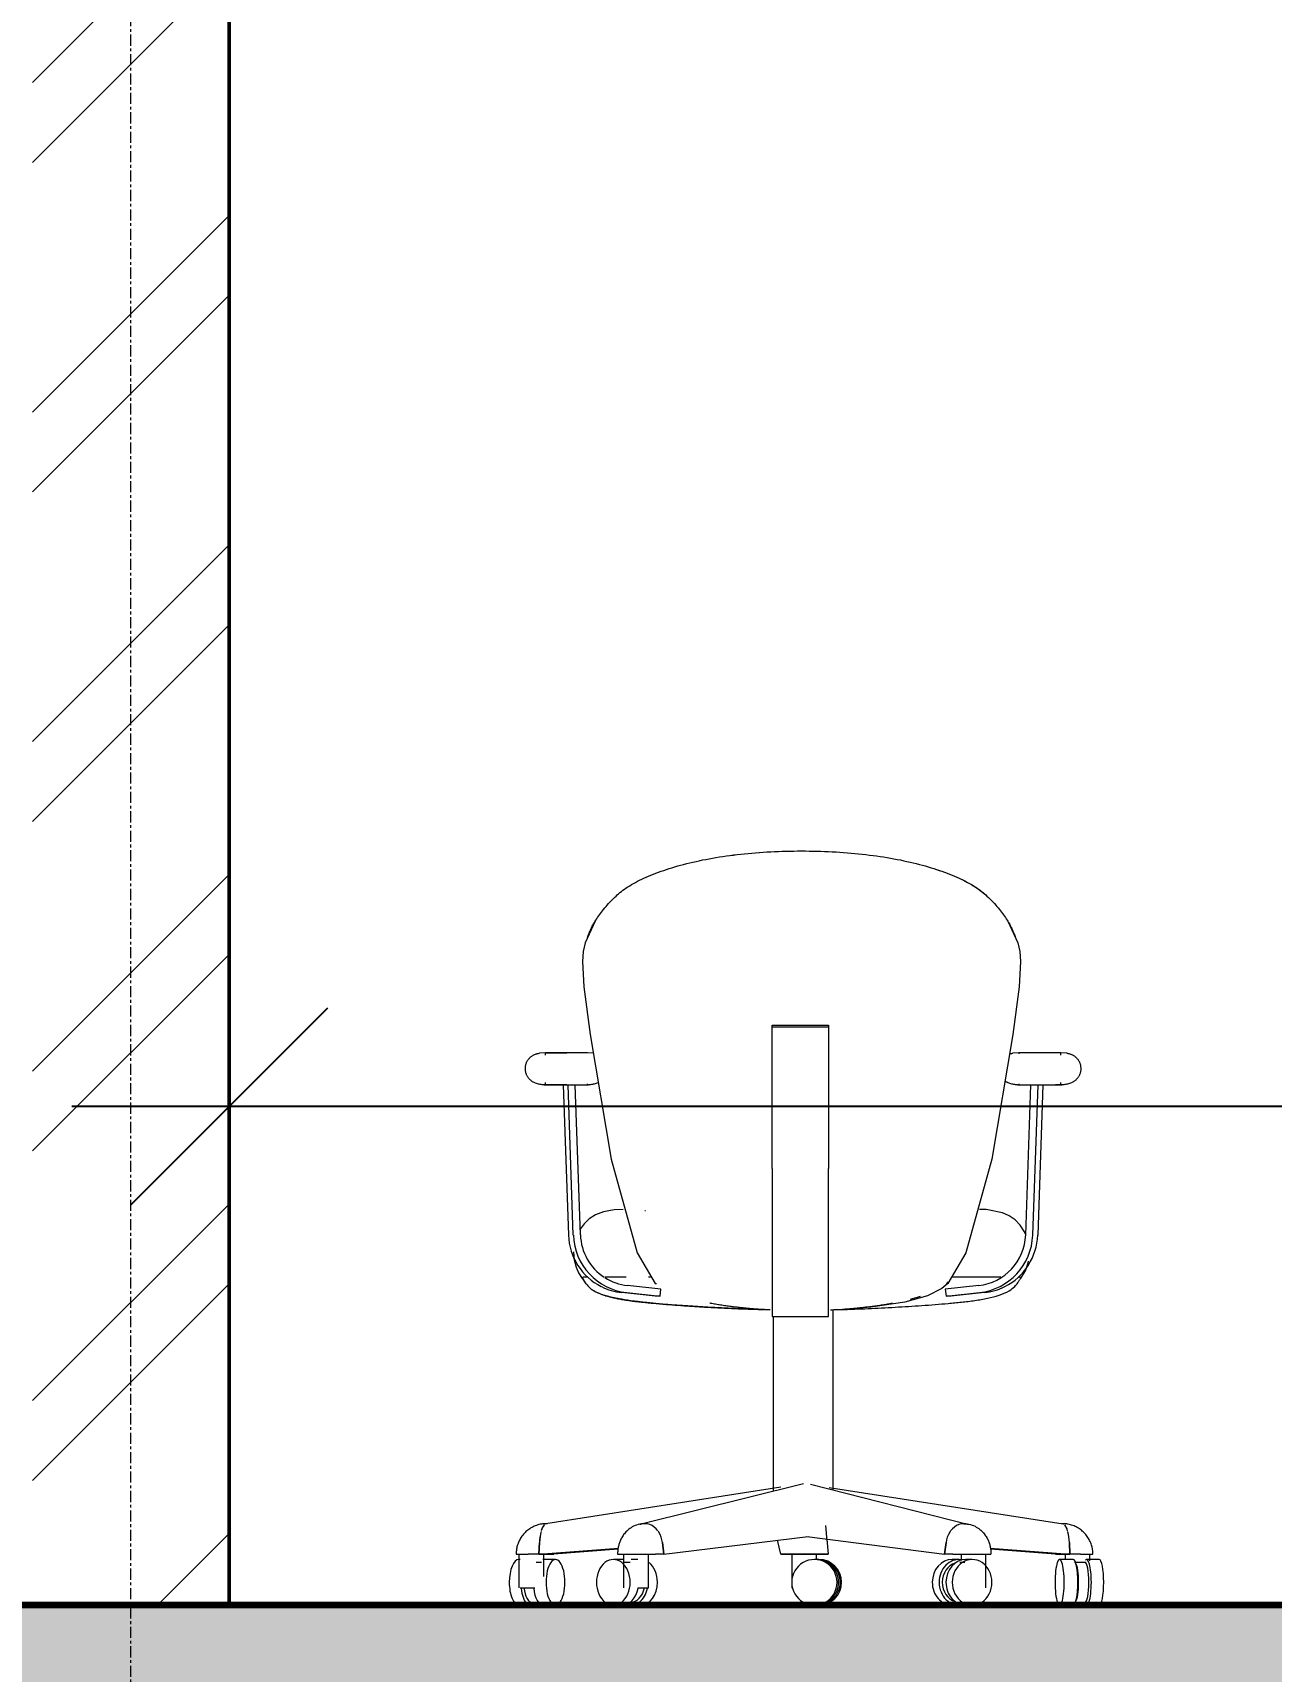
# Model space of a CAD drawing. Header units: millimetres. Extents: x -35190 to 411743, y -233114 to 23872.
# Drawn here: x 113218 to 114635, y -216611 to -214736 of the extents above; entities that cross this region are included whole.
import ezdxf

# ---------------------------------------------------------------- set-up
doc = ezdxf.new("R2010")
doc.units = ezdxf.units.MM
doc.linetypes.add('Centre', pattern=[31.75, 6.35, -4.7625, 15.875, -4.7625])
doc.linetypes.add('Grid Line', pattern=[22.225, 12.7, -3.175, 3.175, -3.175])
for name, color, linetype, lineweight in [('A-ANNO-DIMS', 211, 'Continuous', 9), ('A-DETL-GENF', 92, 'Continuous', 18), ('A-DETL-THIN', 151, 'Continuous', 18), ('A-FLOR-LEVL', 51, 'Continuous', 18), ('A-WALL', 113, 'Continuous', 18), ('A-WALL-PATT', 111, 'Continuous', 18), ('G-IMPT', 8, 'Continuous', 18), ('I-FURN', 30, 'Continuous', 18), ('S-GRID', 1, 'Continuous', 9)]:
    doc.layers.add(name, color=color, linetype=linetype, lineweight=lineweight)
doc.styles.add('Arial_3', font='arial.ttf', dxfattribs={"width": 0.8, "height": 375})
doc.dimstyles.new('main_4_5mm', dxfattribs={"dimscale": 304.8, "dimtxt": 382.597275, "dimasz": 0.738189, "dimexe": 0.590551, "dimexo": 0.0625, "dimgap": 0.024606, "dimtad": 1, "dimdec": 0, "dimzin": 0, "dimdsep": 46, "dimtxsty": 'Arial_3', "dimblk1": 'OBLIQUE', "dimblk2": 'OBLIQUE', "dimsah": 1, "dimcen": 0.09, "dimdle": 0.590551, "dimazin": 0, "dimtfac": 1, "dimtdec": 4, "dimtix": 1, "dimtmove": 0, "dimatfit": 3, "dimfxl": 0.590551, "dimfxlon": 1, "dimtvp": 1, "dimtolj": 1, "dimtzin": 0, "dimarcsym": 2})

# ---------------------------------------------------------------- blocks, each defined once
blk = doc.blocks.new('Steelcase Turnstone - A La Carte - Seating - Task Chair - Modified Round Back-554149-Section 3')
at = {"layer": 'G-IMPT'}
for p in [(-1237.6, 4568.9), (-1238.2, 4568.4)]:
    blk.add_line(p, (-1238.6, 4568), dxfattribs=at)
at = {"layer": 'G-IMPT', "flags": 128}
for points in [[(-1640.6, 4982.8), (-1652.1, 4958.1), (-1654.3, 4948), (-1655.2, 4936.8), (-1653.6, 4907.6), (-1646.4, 4853.1), (-1622.2, 4710.4), (-1592.4, 4603.3), (-1571.8, 4568.2), (-1570.3, 4568)], [(-1168.3, 4982.8), (-1156.8, 4958.1), (-1154.6, 4948), (-1153.7, 4936.8), (-1155.3, 4907.6), (-1162.5, 4853.1), (-1186.7, 4710.4), (-1216.5, 4603.3), (-1237.1, 4568.2), (-1243.9, 4562.4), (-1260.4, 4553.9), (-1286.1, 4546.7), (-1325.1, 4541.2), (-1346.8, 4539.2)]]:
    blk.add_lwpolyline(points, dxfattribs=at)
at = {"layer": 'G-IMPT'}
for points, knots in [([(-1616.7, 5011.6), (-1613, 5015.2), (-1603.9, 5022.3), (-1585.4, 5032.2), (-1562.8, 5041.2), (-1536.4, 5049), (-1506.7, 5055.3), (-1463.5, 5061.4), (-1416.3, 5063.8), (-1369.1, 5062.6), (-1334.6, 5059.8), (-1302.2, 5055.3), (-1272.5, 5049), (-1246.1, 5041.2), (-1223.5, 5032.2), (-1205, 5022.3), (-1195.9, 5015.2), (-1192.2, 5011.6)], [0, 0, 0, 0, 0.0625, 0.125, 0.1875, 0.25, 0.3125, 0.375, 0.5, 0.5625, 0.625, 0.6875, 0.75, 0.8125, 0.875, 0.9375, 1, 1, 1, 1]), ([(-1616.7, 5011.6), (-1613, 5015.2), (-1603.9, 5022.3), (-1585.4, 5032.2), (-1562.8, 5041.2), (-1536.4, 5049), (-1506.7, 5055.3), (-1474.3, 5059.8), (-1439.8, 5062.6), (-1404.5, 5063.5), (-1369.1, 5062.6), (-1334.6, 5059.8), (-1302.2, 5055.3), (-1272.5, 5049), (-1246.1, 5041.2), (-1215.9, 5029.2), (-1199.6, 5018.8), (-1192.2, 5011.6)], [0, 0, 0, 0, 0.0625, 0.125, 0.1875, 0.25, 0.3125, 0.375, 0.4375, 0.5, 0.5625, 0.625, 0.6875, 0.75, 0.8125, 0.875, 1, 1, 1, 1]), ([(-1649.4, 4963.8), (-1648.8, 4965.5), (-1647.6, 4968.9), (-1644.5, 4976), (-1639.3, 4985.4), (-1630.2, 4997.7), (-1621.7, 5006.8), (-1616.7, 5011.6)], [0.8333333, 0.8333333, 0.8333333, 0.8333333, 0.8541667, 0.875, 0.9166667, 0.9583333, 1, 1, 1, 1]), ([(-1440.3, 4537.8), (-1443, 4537.9), (-1450.1, 4538.3), (-1460.2, 4539), (-1468.3, 4539.8), (-1474.3, 4540.4), (-1478.6, 4540.9), (-1482.2, 4541.3), (-1485.1, 4541.7), (-1488.2, 4542.1), (-1492.2, 4542.6), (-1497.1, 4543.4), (-1502.8, 4544.3), (-1506.9, 4545.1), (-1509.1, 4545.5), (-1509.4, 4545.5)], [0.5433549, 0.5433549, 0.5433549, 0.5433549, 0.5535714, 0.5714286, 0.5892857, 0.6071429, 0.625, 0.6339286, 0.6428571, 0.6517857, 0.6607143, 0.6785714, 0.6964286, 0.7142857, 0.7177775, 0.7177775, 0.7177775, 0.7177775]), ([(-1440.3, 4537.8), (-1443, 4537.9), (-1450.1, 4538.3), (-1460.2, 4539), (-1468.3, 4539.8), (-1474.3, 4540.4), (-1478.6, 4540.9), (-1482.2, 4541.3), (-1485.1, 4541.7), (-1488.2, 4542.1), (-1492.2, 4542.6), (-1497.1, 4543.4), (-1502.8, 4544.3), (-1506.9, 4545.1), (-1509.1, 4545.5), (-1509.4, 4545.5)], [0.5433549, 0.5433549, 0.5433549, 0.5433549, 0.5535714, 0.5714286, 0.5892857, 0.6071429, 0.625, 0.6339286, 0.6428571, 0.6517857, 0.6607143, 0.6785714, 0.6964286, 0.7142857, 0.7177775, 0.7177775, 0.7177775, 0.7177775]), ([(-1300.5, 4545.3), (-1302.4, 4545), (-1306.1, 4544.3), (-1311.8, 4543.4), (-1316.8, 4542.6), (-1320.7, 4542.1), (-1323.8, 4541.7), (-1326.8, 4541.3), (-1330.3, 4540.9), (-1334.6, 4540.4), (-1340.6, 4539.8), (-1348.7, 4539), (-1359.5, 4538.2), (-1367.7, 4537.8), (-1371.4, 4537.6)], [0.2857143, 0.2857143, 0.2857143, 0.2857143, 0.3035714, 0.3214286, 0.3392857, 0.3482143, 0.3571429, 0.3660714, 0.375, 0.3928571, 0.4107143, 0.4285714, 0.4464286, 0.4601482, 0.4601482, 0.4601482, 0.4601482]), ([(-1300.5, 4545.3), (-1302.4, 4545), (-1306.1, 4544.3), (-1311.8, 4543.4), (-1316.8, 4542.6), (-1320.7, 4542.1), (-1323.8, 4541.7), (-1326.8, 4541.3), (-1330.3, 4540.9), (-1334.6, 4540.4), (-1340.6, 4539.8), (-1348.7, 4539), (-1359.5, 4538.2), (-1367.7, 4537.8), (-1371.4, 4537.6)], [0.2857143, 0.2857143, 0.2857143, 0.2857143, 0.3035714, 0.3214286, 0.3392857, 0.3482143, 0.3571429, 0.3660714, 0.375, 0.3928571, 0.4107143, 0.4285714, 0.4464286, 0.4601482, 0.4601482, 0.4601482, 0.4601482]), ([(-1268.6, 4553.2), (-1269.3, 4553), (-1273, 4551.8), (-1276.8, 4550.8), (-1280, 4549.9)], [0.16905455, 0.16905455, 0.16905455, 0.16905455, 0.17857143, 0.21428571, 0.21428571, 0.21428571, 0.21428571]), ([(-1268.6, 4553.2), (-1269.3, 4553), (-1273, 4551.8), (-1276.8, 4550.8), (-1280, 4549.9)], [0.16905455, 0.16905455, 0.16905455, 0.16905455, 0.17857143, 0.21428571, 0.21428571, 0.21428571, 0.21428571])]:
    blk.add_open_spline(points, degree=3, knots=knots, dxfattribs=at)
for points in [[(-1649.4, 4963.8), (-1648.3, 4967.2), (-1645.6, 4974.1), (-1639.3, 4985.4), (-1630.2, 4997.7), (-1621.7, 5006.8), (-1616.7, 5011.6)], [(-1192.2, 5011.6), (-1187.2, 5006.8), (-1178.8, 4997.7), (-1169.6, 4985.4), (-1163.4, 4974.1), (-1160.6, 4967.2), (-1159.5, 4963.8)], [(-1192.2, 5011.6), (-1187.2, 5006.8), (-1178.8, 4997.7), (-1169.6, 4985.4), (-1163.4, 4974.1), (-1160.6, 4967.2), (-1159.5, 4963.8)], [(-1236.7, 4570), (-1237.3, 4569.2), (-1238, 4568.5), (-1238.6, 4568)], [(-1237, 4569.6), (-1237.5, 4569), (-1238.1, 4568.4), (-1238.6, 4568)]]:
    blk.add_open_spline(points, degree=3, dxfattribs=at)
blk = doc.blocks.new('Steelcase Turnstone - A La Carte - Seating - Task Chair - Seat-554147-Section 3')
at = {"layer": 'G-IMPT'}
blk.add_line((-1583.7, 4651.5), (-1583.1, 4651.5), dxfattribs=at)
at = {"layer": 'G-IMPT', "flags": 128}
for points in [[(-1608.6, 4652.9), (-1618.8, 4652.5), (-1631, 4650.3), (-1640.2, 4646.8), (-1647.3, 4642.3), (-1653.3, 4636.6), (-1657.7, 4630.4)], [(-1147.9, 4623.8), (-1149.3, 4627.2), (-1154.1, 4634.8), (-1160.1, 4641), (-1166.8, 4645.7), (-1174.4, 4649.2), (-1193.1, 4652.8), (-1200.6, 4652.8)], [(-1665.3, 4604.2), (-1664.6, 4595.4), (-1662.4, 4586.9), (-1659.5, 4580.3), (-1655.3, 4573.9), (-1655.1, 4573.6)], [(-1153.8, 4573.6), (-1148.3, 4582.5), (-1145, 4591.8), (-1144.7, 4593.7)], [(-1655.3, 4574.2), (-1655.2, 4574), (-1654, 4572), (-1651.2, 4567.9)], [(-1653.6, 4572.8), (-1653.6, 4572.8), (-1654, 4572.9), (-1654.7, 4573.2)]]:
    blk.add_lwpolyline(points, dxfattribs=at)
at = {"layer": 'G-IMPT'}
for points, knots in [([(-1649, 4575.5), (-1649.3, 4575.5), (-1651.2, 4575.5), (-1653.4, 4575.4), (-1654.9, 4575.1), (-1655.4, 4574.6), (-1655.4, 4574), (-1655, 4573.5), (-1654.7, 4573.2), (-1654.7, 4573.2), (-1654.6, 4573.2)], [0.4472916, 0.4472916, 0.4472916, 0.4472916, 0.4615385, 0.5384615, 0.5769231, 0.6153846, 0.6538462, 0.6923077, 0.7307692, 0.7692308, 0.7692308, 0.7692308, 0.7692308]), ([(-1642.2, 4559.6), (-1642.3, 4559.7), (-1642.5, 4559.9), (-1642.9, 4560.1), (-1643.2, 4560.3), (-1643.8, 4560.7), (-1644.3, 4561.1), (-1644.7, 4561.4)], [0, 0, 0, 0, 0.125, 0.25, 0.375, 0.5, 1, 1, 1, 1]), ([(-1446.9, 4538.3), (-1448.1, 4538.3), (-1454.3, 4538.5), (-1465.6, 4538.8), (-1480.9, 4539.4), (-1496.2, 4540.1), (-1508.9, 4540.8), (-1519.2, 4541.4), (-1526.8, 4541.9), (-1534.6, 4542.4), (-1545.6, 4543.1), (-1559.5, 4544.1), (-1572.5, 4545.3), (-1581.7, 4546.2), (-1587.8, 4546.9), (-1593.1, 4547.5), (-1599.3, 4548.3), (-1605.7, 4549.2), (-1610.8, 4550.1), (-1614.5, 4550.8), (-1617.2, 4551.3), (-1619.6, 4551.8), (-1622.3, 4552.4), (-1625.1, 4553.1), (-1627.4, 4553.7), (-1629.4, 4554.3), (-1631, 4554.8), (-1632.6, 4555.3), (-1634.7, 4556.1), (-1637.2, 4557.1), (-1639.9, 4558.3), (-1641.5, 4559.2), (-1642.2, 4559.6)], [0.1157042, 0.1157042, 0.1157042, 0.1157042, 0.125, 0.1666667, 0.2083333, 0.25, 0.2916667, 0.3125, 0.3333333, 0.3541667, 0.375, 0.4166667, 0.4583333, 0.4791667, 0.5, 0.5208333, 0.5416667, 0.5833333, 0.625, 0.6458333, 0.6666667, 0.6875, 0.7083333, 0.75, 0.7916667, 0.8125, 0.8333333, 0.8541667, 0.875, 0.9166667, 0.9583333, 1, 1, 1, 1]), ([(-1641.7, 4559.6), (-1640.9, 4559.2), (-1639.2, 4558.3), (-1636.6, 4557.1), (-1634.3, 4556.1), (-1632.3, 4555.4), (-1630.8, 4554.8), (-1629.3, 4554.4), (-1627.5, 4553.8), (-1625.2, 4553.2), (-1622.4, 4552.5), (-1619.7, 4551.8), (-1617.2, 4551.3), (-1614.5, 4550.7), (-1610.9, 4550), (-1605.8, 4549.2), (-1599.5, 4548.2), (-1593.2, 4547.5), (-1587.8, 4546.9), (-1581.6, 4546.3), (-1572.3, 4545.4), (-1559.2, 4544.2), (-1545.4, 4543.2), (-1534.5, 4542.4), (-1526.8, 4541.9), (-1519.2, 4541.4), (-1509, 4540.8), (-1496.3, 4540.1), (-1480.9, 4539.4), (-1465.6, 4538.8), (-1454.3, 4538.5), (-1448.1, 4538.3), (-1447, 4538.3)], [0, 0, 0, 0, 0.0416667, 0.0833333, 0.125, 0.1458333, 0.1666667, 0.1875, 0.2083333, 0.25, 0.2916667, 0.3125, 0.3333333, 0.3541667, 0.375, 0.4166667, 0.4583333, 0.4791667, 0.5, 0.5208333, 0.5416667, 0.5833333, 0.625, 0.6458333, 0.6666667, 0.6875, 0.7083333, 0.75, 0.7916667, 0.8333333, 0.875, 0.8842665, 0.8842665, 0.8842665, 0.8842665]), ([(-1605, 4575.4), (-1606.2, 4575.4), (-1611.5, 4575.4), (-1620.2, 4575.5), (-1626.2, 4575.5), (-1629.1, 4575.5)], [0.0554914, 0.0554914, 0.0554914, 0.0554914, 0.0769231, 0.1538462, 0.2307692, 0.2307692, 0.2307692, 0.2307692]), ([(-1367.6, 4538.2), (-1359.5, 4538.3), (-1341.1, 4538.8), (-1312.8, 4540.1), (-1287.2, 4541.6), (-1266.9, 4542.9), (-1251.6, 4544), (-1239, 4545.1), (-1228.8, 4546.1), (-1221.2, 4546.8), (-1213.6, 4547.7), (-1203.5, 4549), (-1191.4, 4551.1), (-1178.2, 4554.6), (-1170.3, 4557.8), (-1166.7, 4559.7)], [0.1505805, 0.1505805, 0.1505805, 0.1505805, 0.25, 0.375, 0.5, 0.5625, 0.625, 0.6875, 0.71875, 0.75, 0.78125, 0.8125, 0.875, 0.9375, 1, 1, 1, 1]), ([(-1213.6, 4575.4), (-1215.4, 4575.4), (-1218.9, 4575.4), (-1224.2, 4575.4), (-1228.3, 4575.4), (-1230.7, 4575.4), (-1231.3, 4575.4)], [0, 0, 0, 0, 0.1666667, 0.3333333, 0.5, 0.5560851, 0.5560851, 0.5560851, 0.5560851]), ([(-1176.2, 4575.5), (-1179, 4575.5), (-1185.4, 4575.5), (-1197.6, 4575.4), (-1207.8, 4575.4), (-1213.6, 4575.4)], [0.7398378, 0.7398378, 0.7398378, 0.7398378, 0.8181818, 0.9090909, 1, 1, 1, 1])]:
    blk.add_open_spline(points, degree=3, knots=knots, dxfattribs=at)
for points in [[(-1654.2, 4572.5), (-1654.1, 4572.2), (-1653.5, 4571.3), (-1652, 4568.9), (-1649.4, 4565.7), (-1646.5, 4562.9), (-1644.7, 4561.4)], [(-1644.7, 4561.4), (-1644.2, 4561.1), (-1643.2, 4560.5), (-1642.2, 4559.9), (-1641.7, 4559.6)], [(-1577.4, 4575.4), (-1578, 4575.4), (-1578.7, 4575.4), (-1579.4, 4575.4)], [(-1166.7, 4559.7), (-1164.1, 4561.5), (-1160, 4564.9), (-1156.8, 4568.9), (-1155.2, 4571.8), (-1154.7, 4572.6), (-1154.5, 4572.8)], [(-1154.2, 4573.2), (-1154.1, 4573.2), (-1153.8, 4573.5), (-1153.4, 4574.2), (-1153.6, 4574.9), (-1154.6, 4575.3), (-1155.8, 4575.4), (-1156.5, 4575.4)]]:
    blk.add_open_spline(points, degree=3, dxfattribs=at)
blk = doc.blocks.new('Steelcase Turnstone - A La Carte - Seating - Task Chair - Modified Round Back-V25-Section 3')
at = {"layer": 'I-FURN'}
for p, q in [((32045.5, 4861.9), (32045.5, 4863.8)), ((32045.5, 4863.8), (32109.7, 4863.8)), ((32045.5, 4756.3), (32045.5, 4861.9)), ((32045.5, 4861.9), (32109.7, 4861.9)), ((32109.7, 4863.8), (32109.7, 4861.9)), ((32109.7, 4861.9), (32109.7, 4756.3)), ((31785.7, 4832.3), (31779, 4831.7)), ((31785.7, 4832.3), (31810.5, 4832.3)), ((31785.7, 4832.3), (31785.7, 4829.4)), ((31810.5, 4832.3), (31785.7, 4832.3)), ((31834, 4832.3), (31810.5, 4832.3)), ((31833.9, 4832.3), (31834, 4832.3)), ((31840.2, 4831.7), (31834, 4832.3)), ((32327.5, 4832.3), (32320.8, 4831.7)), ((32327.6, 4832.3), (32327.5, 4832.3)), ((32327.5, 4832.3), (32327.5, 4831)), ((32351, 4832.3), (32327.5, 4832.3)), ((32342.3, 4832.3), (32341.4, 4832.3)), ((32375.8, 4832.3), (32351, 4832.3)), ((32375.8, 4832.3), (32351, 4832.3)), ((32382.5, 4831.7), (32375.8, 4832.3)), ((32375.8, 4829.4), (32375.8, 4832.3)), ((31785.7, 4798), (31785.7, 4795.7)), ((31810.5, 4795.7), (31785.7, 4795.7)), ((31785.7, 4795.7), (31810.5, 4795.7)), ((31806.1, 4795.7), (31812.1, 4623.5)), ((31810.5, 4795.7), (31834, 4795.7)), ((31817.8, 4623.5), (31811.8, 4795.7)), ((31825.9, 4623.8), (31819.9, 4795.7)), ((31834, 4795.7), (31833.9, 4795.7)), ((31834, 4795.7), (31834, 4796.7)), ((32327.5, 4796.7), (32327.5, 4795.7)), ((32327.5, 4795.7), (32327.6, 4795.7)), ((32327.5, 4795.7), (32351, 4795.7)), ((32335.5, 4623.8), (32341.5, 4795.7)), ((32341.2, 4795.7), (32342.3, 4795.7)), ((32343.6, 4623.5), (32349.6, 4795.7)), ((32355.3, 4795.7), (32349.3, 4623.5)), ((32373.3, 4795.7), (32375.8, 4795.7)), ((32373.3, 4795.7), (32375.8, 4795.7)), ((32375.8, 4795.7), (32375.8, 4798)), ((32045.5, 4699.9), (32045.5, 4756.3)), ((32109.7, 4756.3), (32109.7, 4699.9)), ((32045.5, 4699.9), (32045.5, 4584)), ((32109.7, 4584), (32109.7, 4699.9)), ((32045.5, 4584), (32045.5, 4530.5)), ((32109.7, 4530.5), (32109.7, 4584)), ((31911.4, 4553.7), (31873.2, 4557.7)), ((31878.9, 4557.7), (31917.1, 4553.7)), ((31917.9, 4561.8), (31879.7, 4565.8)), ((31917.1, 4553.7), (31917.9, 4561.8)), ((32281.7, 4565.8), (32243.5, 4561.8)), ((32243.5, 4561.8), (32244.4, 4553.7)), ((32244.4, 4553.7), (32282.6, 4557.7)), ((32288.3, 4557.7), (32250.1, 4553.7)), ((31917.1, 4553.7), (31911.4, 4553.7)), ((32115.2, 4332.2), (32115.2, 4538.3)), ((32250.1, 4553.7), (32244.4, 4553.7)), ((32045.5, 4530.5), (32109.7, 4530.5)), ((32046.4, 4530.5), (32046.4, 4330)), ((32055.3, 4335.1), (31786.5, 4293.2)), ((32081.2, 4338.7), (31895.5, 4292.7)), ((32089.4, 4338.6), (32268.9, 4292.7)), ((32110.6, 4334.6), (32378.2, 4293.2)), ((31921.4, 4258.2), (32086.5, 4278.6)), ((32085, 4278.4), (32242.7, 4258.2)), ((32106.3, 4291.3), (32108.1, 4273.4)), ((31752.4, 4258.2), (31766.3, 4258.2)), ((31755.4, 4258.2), (31755.4, 4219.8)), ((31778.4, 4258.2), (31766.3, 4258.2)), ((31778.4, 4258.2), (31779.1, 4271.6)), ((31779.1, 4271.6), (31778.4, 4258.2)), ((31778.4, 4258.2), (31869.4, 4265.3)), ((31795.4, 4258.2), (31778.4, 4258.2)), ((31778.4, 4258.2), (31795.4, 4258.2)), ((31783.9, 4232.8), (31783.9, 4258.2)), ((31869.2, 4264), (31795.4, 4258.2)), ((31868.5, 4258.2), (31911.9, 4258.2)), ((31875.2, 4258.2), (31875.2, 4219.8)), ((31903.7, 4219.8), (31903.7, 4258.2)), ((31921.4, 4258.2), (31911.9, 4258.2)), ((31921.4, 4258.2), (31919.8, 4271.6)), ((31919.8, 4271.6), (31921.4, 4258.2)), ((32055.4, 4258.2), (32051.3, 4274.2)), ((32109.6, 4258.2), (32055.4, 4258.2)), ((32055.4, 4258.2), (32109.6, 4258.2)), ((32067.7, 4258.2), (32067.7, 4219.8)), ((32096.2, 4251.8), (32096.2, 4258.2)), ((32107.9, 4275.4), (32109.6, 4258.2)), ((32244.4, 4271.6), (32242.7, 4258.2)), ((32242.7, 4258.2), (32244.4, 4271.6)), ((32252.2, 4258.2), (32242.7, 4258.2)), ((32252.2, 4258.2), (32295.8, 4258.2)), ((32261.5, 4258.2), (32261.5, 4251)), ((32290, 4219.8), (32290, 4258.2)), ((32294.8, 4265.3), (32386.1, 4258.2)), ((32369.5, 4258.2), (32295.1, 4264)), ((32386.1, 4258.2), (32369.5, 4258.2)), ((32369.5, 4258.2), (32386.1, 4258.2)), ((32380.5, 4258.2), (32380.5, 4251.8)), ((32385.5, 4271.6), (32386.1, 4258.2)), ((32386.1, 4258.2), (32385.5, 4271.6)), ((32398.3, 4258.2), (32386.1, 4258.2)), ((32398.3, 4258.2), (32412.3, 4258.2)), ((32409, 4250.8), (32409, 4258.2)), ((31757, 4252.1), (31755.3, 4252.1)), ((31781.4, 4248.9), (31775.2, 4248.9)), ((31797.4, 4252.1), (31782.9, 4252.1)), ((31873.4, 4252.1), (31863.6, 4252.1)), ((31883, 4248.9), (31874.8, 4248.9)), ((31891.7, 4252.1), (31884, 4252.1)), ((32095.5, 4252.1), (32093.7, 4252.1)), ((32098.9, 4252.1), (32097.3, 4252.1)), ((32259.2, 4252.1), (32251.3, 4252.1)), ((32265.9, 4248.9), (32260, 4248.9)), ((32274.2, 4252.1), (32267, 4252.1)), ((32389.9, 4252.1), (32374.3, 4252.1)), ((32403.3, 4248.9), (32391.5, 4248.9)), ((32419.6, 4252.1), (32405.4, 4252.1)), ((31757, 4219.8), (31773.7, 4219.8)), ((31891.6, 4219.8), (31903.7, 4219.8)), ((32067.7, 4219.8), (32068.2, 4219.8)), ((31770.4, 4203.2), (31781.4, 4203.2)), ((31874.8, 4203.2), (31883, 4203.2)), ((32260, 4203.2), (32265.9, 4203.2)), ((32391.5, 4203.2), (32403.3, 4203.2))]:
    blk.add_line(p, q, dxfattribs=at)
at = {"layer": 'I-FURN', "flags": 128}
for points in [[(31773.7, 4797.8), (31773, 4798.1), (31772.4, 4798.4), (31771.8, 4798.7), (31771.2, 4799.1), (31770.6, 4799.5), (31770, 4799.9), (31769.5, 4800.3), (31768.9, 4800.8), (31768.4, 4801.2), (31767.9, 4801.7), (31767.4, 4802.2), (31766.9, 4802.8), (31766.5, 4803.3), (31766.1, 4803.9), (31765.7, 4804.5), (31765.3, 4805.1), (31765, 4805.7), (31764.6, 4806.3), (31764.3, 4807), (31764.1, 4807.6), (31763.8, 4808.3), (31763.6, 4809), (31763.4, 4809.6), (31763.3, 4810.3), (31763.1, 4811), (31763, 4811.7), (31762.9, 4812.4), (31762.9, 4813.1), (31762.9, 4813.8), (31762.9, 4814.5), (31762.9, 4815.2), (31763, 4815.9), (31763, 4816.6), (31763.2, 4817.3), (31763.3, 4818), (31763.5, 4818.7), (31763.7, 4819.4), (31763.9, 4820.1), (31764.2, 4820.7), (31764.4, 4821.4), (31764.7, 4822), (31765.1, 4822.6), (31765.4, 4823.2), (31765.8, 4823.8), (31766.2, 4824.4), (31766.6, 4825), (31767.1, 4825.5), (31767.5, 4826.1), (31768, 4826.6), (31768.5, 4827.1), (31769.1, 4827.5), (31769.6, 4828), (31770.2, 4828.4), (31770.8, 4828.8), (31771.4, 4829.2), (31772, 4829.5), (31772.6, 4829.9), (31773.2, 4830.2), (31773.9, 4830.4), (31774.5, 4830.7), (31775.2, 4830.9), (31775.9, 4831.1), (31776.6, 4831.3), (31777.3, 4831.4), (31778, 4831.5), (31778.7, 4831.6), (31779, 4831.7)], [(32317, 4830.9), (32317.7, 4831.1), (32318.4, 4831.3), (32319.1, 4831.4), (32319.7, 4831.5), (32320.4, 4831.6), (32320.8, 4831.7)], [(32382.5, 4831.7), (32383.2, 4831.6), (32383.9, 4831.5), (32384.6, 4831.4), (32385.2, 4831.2), (32385.9, 4831), (32386.6, 4830.8), (32387.3, 4830.6), (32387.9, 4830.3), (32388.6, 4830), (32389.2, 4829.7), (32389.8, 4829.3), (32390.4, 4829), (32391, 4828.6), (32391.6, 4828.2), (32392.1, 4827.7), (32392.7, 4827.3), (32393.2, 4826.8), (32393.7, 4826.3), (32394.2, 4825.8), (32394.6, 4825.2), (32395.1, 4824.7), (32395.5, 4824.1), (32395.9, 4823.5), (32396.2, 4822.9), (32396.6, 4822.3), (32396.9, 4821.7), (32397.2, 4821), (32397.4, 4820.4), (32397.7, 4819.7), (32397.9, 4819), (32398.1, 4818.3), (32398.2, 4817.6), (32398.3, 4816.9), (32398.4, 4816.3), (32398.5, 4815.5), (32398.6, 4814.8), (32398.6, 4814.1), (32398.6, 4813.4), (32398.5, 4812.7), (32398.5, 4812), (32398.4, 4811.3), (32398.2, 4810.6), (32398.1, 4809.9), (32397.9, 4809.3), (32397.7, 4808.6), (32397.5, 4807.9), (32397.2, 4807.3), (32396.9, 4806.6), (32396.6, 4806), (32396.3, 4805.4), (32395.9, 4804.7), (32395.5, 4804.2), (32395.1, 4803.6), (32394.7, 4803), (32394.2, 4802.5), (32393.8, 4802), (32393.3, 4801.5), (32392.8, 4801), (32392.2, 4800.5), (32391.7, 4800.1), (32391.1, 4799.6), (32390.5, 4799.3), (32389.9, 4798.9), (32389.3, 4798.5), (32388.7, 4798.2), (32388, 4797.9), (32387.8, 4797.8)], [(31784.4, 4795.6), (31783.3, 4795.7), (31782.2, 4795.7), (31781.1, 4795.8), (31780, 4796), (31778.9, 4796.2), (31777.8, 4796.4), (31776.7, 4796.7), (31775.7, 4797), (31774.6, 4797.4), (31773.7, 4797.8)], [(31791.8, 4795.6), (31790.4, 4795.6), (31788.2, 4795.6), (31786.5, 4795.6), (31785.3, 4795.6), (31784.6, 4795.6), (31784.4, 4795.6)], [(31784.4, 4795.6), (31784.7, 4795.6), (31785.4, 4795.6), (31786.7, 4795.6), (31788.5, 4795.6), (31790.8, 4795.6), (31793.6, 4795.6), (31796.8, 4795.6), (31800.6, 4795.6), (31804.9, 4795.6), (31809.3, 4795.6)], [(31809.3, 4795.6), (31809.6, 4795.6), (31809.8, 4795.6), (31810, 4795.6), (31810.3, 4795.6), (31810.6, 4795.6), (31810.9, 4795.6), (31811.3, 4795.6), (31811.6, 4795.6), (31812, 4795.6), (31812.3, 4795.6), (31812.7, 4795.6), (31813.1, 4795.6), (31813.6, 4795.6), (31814, 4795.6), (31814.4, 4795.6), (31814.9, 4795.6), (31815.4, 4795.6), (31815.9, 4795.6), (31816.3, 4795.6), (31816.8, 4795.6), (31817.3, 4795.6), (31817.9, 4795.6), (31818.4, 4795.6), (31818.9, 4795.6), (31819.4, 4795.6), (31820, 4795.6), (31820.5, 4795.6), (31821, 4795.6), (31821.6, 4795.6), (31822.1, 4795.6), (31822.7, 4795.6), (31823.2, 4795.6), (31823.7, 4795.6), (31824.3, 4795.6), (31824.8, 4795.6), (31825.3, 4795.6), (31825.8, 4795.6), (31826.3, 4795.6), (31826.8, 4795.6), (31827.3, 4795.6), (31827.8, 4795.6), (31828.3, 4795.6), (31828.8, 4795.6), (31829.2, 4795.6), (31829.7, 4795.6), (31830.1, 4795.6), (31830.5, 4795.6), (31830.9, 4795.6), (31831.3, 4795.6), (31831.7, 4795.6), (31832, 4795.6), (31832.4, 4795.6), (31832.7, 4795.6), (31833, 4795.6), (31833.3, 4795.6), (31833.6, 4795.6), (31833.8, 4795.6), (31834, 4795.6), (31834.2, 4795.6), (31834.4, 4795.6), (31834.6, 4795.6), (31834.8, 4795.6), (31834.9, 4795.6), (31835, 4795.6), (31835.1, 4795.6), (31835.2, 4795.6), (31835.2, 4795.6), (31835.2, 4795.6), (31835.2, 4795.6)], [(31819.1, 4795.6), (31826.1, 4795.6), (31835.1, 4795.6)], [(31835.2, 4795.6), (31835.2, 4795.6), (31835.2, 4795.6), (31835.1, 4795.6), (31835.1, 4795.6)], [(31846, 4797.8), (31844.9, 4797.4), (31843.9, 4797), (31842.8, 4796.7), (31841.7, 4796.4), (31840.7, 4796.2), (31839.6, 4796), (31838.5, 4795.8), (31837.4, 4795.7), (31836.2, 4795.7), (31835.2, 4795.6)], [(32315.5, 4797.8), (32314.8, 4798.1), (32314.2, 4798.4), (32313.6, 4798.7), (32313, 4799.1), (32312.4, 4799.5)], [(32326.2, 4795.6), (32325.1, 4795.7), (32324, 4795.7), (32322.9, 4795.8), (32321.8, 4796), (32320.7, 4796.2), (32319.6, 4796.4), (32318.5, 4796.7), (32317.5, 4797), (32316.4, 4797.4), (32315.5, 4797.8)], [(32326.3, 4795.6), (32326.3, 4795.6), (32326.2, 4795.6), (32326.2, 4795.6)], [(32326.2, 4795.6), (32326.2, 4795.6), (32326.3, 4795.6), (32326.3, 4795.6), (32326.4, 4795.6), (32326.5, 4795.6), (32326.6, 4795.6), (32326.7, 4795.6), (32326.9, 4795.6), (32327.1, 4795.6), (32327.3, 4795.6), (32327.5, 4795.6), (32327.7, 4795.6), (32328, 4795.6), (32328.3, 4795.6), (32328.6, 4795.6), (32328.9, 4795.6), (32329.2, 4795.6), (32329.6, 4795.6), (32329.9, 4795.6), (32330.3, 4795.6), (32330.7, 4795.6), (32331.1, 4795.6), (32331.5, 4795.6), (32332, 4795.6), (32332.4, 4795.6), (32332.9, 4795.6), (32333.3, 4795.6), (32333.8, 4795.6), (32334.3, 4795.6), (32334.8, 4795.6), (32335.3, 4795.6), (32335.8, 4795.6), (32336.3, 4795.6), (32336.9, 4795.6), (32337.4, 4795.6), (32337.9, 4795.6), (32338.5, 4795.6), (32339, 4795.6), (32339.5, 4795.6), (32340.1, 4795.6), (32340.6, 4795.6), (32341.2, 4795.6), (32341.7, 4795.6), (32342.2, 4795.6), (32342.7, 4795.6), (32343.3, 4795.6), (32343.8, 4795.6), (32344.3, 4795.6), (32344.8, 4795.6), (32345.3, 4795.6), (32345.8, 4795.6), (32346.3, 4795.6), (32346.7, 4795.6), (32347.2, 4795.6), (32347.6, 4795.6), (32348, 4795.6), (32348.5, 4795.6), (32348.9, 4795.6), (32349.2, 4795.6), (32349.6, 4795.6), (32350, 4795.6), (32350.3, 4795.6), (32350.6, 4795.6), (32350.9, 4795.6), (32351.2, 4795.6), (32351.5, 4795.6), (32351.7, 4795.6), (32352, 4795.6), (32352.1, 4795.6)], [(32326.3, 4795.6), (32337.6, 4795.6), (32342.4, 4795.6)], [(32352.1, 4795.6), (32356.8, 4795.6), (32361, 4795.6), (32364.8, 4795.6), (32368, 4795.6), (32370.8, 4795.6), (32373, 4795.6), (32374.8, 4795.6), (32376, 4795.6), (32376.8, 4795.6), (32377, 4795.6)], [(32377, 4795.6), (32376.8, 4795.6), (32376, 4795.6), (32374.7, 4795.6), (32372.9, 4795.6), (32370.7, 4795.6), (32369.6, 4795.6)], [(32387.8, 4797.8), (32386.7, 4797.4), (32385.7, 4797), (32384.6, 4796.7), (32383.5, 4796.4), (32382.4, 4796.2), (32381.4, 4796), (32380.3, 4795.8), (32379.1, 4795.7), (32378, 4795.7), (32377, 4795.6)], [(31786.9, 4293.2), (31785.5, 4293.2), (31784, 4293.1), (31782.6, 4292.9), (31781.2, 4292.7), (31779.8, 4292.5), (31778.4, 4292.1), (31777, 4291.8), (31775.7, 4291.3), (31774.3, 4290.8), (31773, 4290.3), (31771.7, 4289.7), (31770.5, 4289), (31769.2, 4288.3), (31768, 4287.5), (31766.9, 4286.7), (31765.8, 4285.9), (31764.7, 4285), (31763.6, 4284.1), (31762.6, 4283.1), (31761.7, 4282.1), (31760.7, 4281.1), (31759.9, 4280), (31759, 4278.9), (31758.2, 4277.8), (31757.5, 4276.6), (31756.8, 4275.4), (31756.2, 4274.2), (31755.6, 4273), (31755, 4271.7), (31754.5, 4270.5), (31754.1, 4269.2), (31753.7, 4267.9), (31753.3, 4266.6), (31753.1, 4265.3), (31752.8, 4263.9), (31752.6, 4262.6), (31752.5, 4261.2), (31752.4, 4259.9), (31752.3, 4258.5), (31752.3, 4258.2)], [(31899.5, 4293.2), (31897.6, 4293.2), (31895.7, 4293), (31893.8, 4292.6), (31891.9, 4292.2), (31890.2, 4291.7), (31888.5, 4291), (31886.8, 4290.3), (31885.3, 4289.5), (31883.9, 4288.6), (31882.5, 4287.7), (31881.3, 4286.8), (31880.1, 4285.8), (31879, 4284.8), (31878, 4283.8), (31877.1, 4282.7), (31876.2, 4281.7), (31875.4, 4280.7), (31874.7, 4279.6), (31874, 4278.6), (31873.4, 4277.5), (31872.8, 4276.5), (31872.3, 4275.5), (31871.8, 4274.4), (31871.4, 4273.4), (31871, 4272.4), (31870.6, 4271.4), (31870.3, 4270.4), (31870, 4269.4), (31869.7, 4268.4), (31869.5, 4267.4), (31869.3, 4266.4), (31869.1, 4265.4), (31868.9, 4264.4), (31868.8, 4263.4), (31868.7, 4262.4), (31868.6, 4261.4), (31868.5, 4260.4), (31868.5, 4259.4), (31868.4, 4258.4), (31868.4, 4258.2)], [(32264.7, 4293.2), (32266.7, 4293.2), (32268.6, 4293), (32270.5, 4292.6), (32272.4, 4292.2), (32274.2, 4291.6), (32275.9, 4291), (32277.5, 4290.2), (32279, 4289.4), (32280.5, 4288.6), (32281.8, 4287.6), (32283.1, 4286.7), (32284.2, 4285.7), (32285.3, 4284.7), (32286.3, 4283.7), (32287.2, 4282.6), (32288.1, 4281.6), (32288.9, 4280.6), (32289.6, 4279.5), (32290.3, 4278.5), (32290.9, 4277.4), (32291.4, 4276.4), (32292, 4275.4), (32292.4, 4274.4), (32292.9, 4273.3), (32293.3, 4272.3), (32293.6, 4271.3), (32294, 4270.3), (32294.3, 4269.3), (32294.5, 4268.3), (32294.8, 4267.3), (32295, 4266.3), (32295.2, 4265.3), (32295.3, 4264.3), (32295.5, 4263.3), (32295.6, 4262.4), (32295.7, 4261.4), (32295.7, 4260.4), (32295.8, 4259.4), (32295.8, 4258.4), (32295.8, 4258.2)], [(32412.4, 4258.2), (32412.4, 4259.5), (32412.3, 4260.9), (32412.2, 4262.2), (32412, 4263.6), (32411.8, 4264.9), (32411.5, 4266.2), (32411.2, 4267.5), (32410.8, 4268.8), (32410.3, 4270.1), (32409.9, 4271.4), (32409.3, 4272.7), (32408.7, 4273.9), (32408.1, 4275.1), (32407.4, 4276.3), (32406.7, 4277.5), (32405.9, 4278.6), (32405.1, 4279.7), (32404.2, 4280.8), (32403.3, 4281.9), (32402.4, 4282.9), (32401.4, 4283.8), (32400.3, 4284.8), (32399.3, 4285.7), (32398.1, 4286.5), (32397, 4287.3), (32395.8, 4288.1), (32394.6, 4288.8), (32393.3, 4289.5), (32392.1, 4290.1), (32390.8, 4290.7), (32389.4, 4291.2), (32388.1, 4291.6), (32386.7, 4292), (32385.3, 4292.4), (32383.9, 4292.7), (32382.5, 4292.9), (32381.1, 4293.1), (32379.7, 4293.2), (32378.2, 4293.2), (32377.8, 4293.2)]]:
    blk.add_lwpolyline(points, dxfattribs=at)
at = {"layer": 'I-FURN'}
for centre, major_axis, ratio, start_param, end_param in [((31880.3, 4625.9), (0, 68.5), 0.995378, 1.605703, 2.677836), ((31886, 4625.9), (0, 68.5), 0.995378, 1.605703, 3.036873), ((31886, 4625.9), (0, 60.4), 0.995378, 1.605703, 2.56608), ((32275.4, 4625.9), (0, 60.4), 0.995378, 3.246312, 4.677482), ((32275.4, 4625.9), (0, 68.5), 0.995378, 3.246312, 4.677482), ((32281.1, 4625.9), (0, 68.5), 0.995378, 3.605349, 4.677482), ((31880.3, 4625.9), (0, 68.5), 0.995378, 2.67908, 3.036873), ((31886, 4625.9), (0, 60.4), 0.995378, 2.577566, 3.036873), ((32281.1, 4625.9), (0, 68.5), 0.995378, 3.246312, 3.604105), ((31899.5, 4267.8), (0, 25.4), 0.807112, 5.455235, 6.537276), ((32264.7, 4267.8), (0, 25.4), 0.810913, 6.029028, 7.111069), ((31786.9, 4267.8), (0, 25.4), 0.312091, 0.868602, 1.422181), ((31786.9, 4267.8), (0, 25.4), 0.312091, 0.905037, 1.422181), ((31786.9, 4267.8), (0, 25.4), 0.312091, 0.311059, 0.826975), ((31786.9, 4267.8), (0, 25.4), 0.312091, 0.387892, 0.82795), ((31786.9, 4267.8), (0, 25.4), 0.312091, 6.153933, 6.530981), ((31786.9, 4267.8), (0, 25.4), 0.312091, 6.15078, 6.480282), ((31899.5, 4267.8), (0, 25.4), 0.807112, 0.197061, 0.284396), ((31899.5, 4267.8), (0, 25.4), 0.807112, 5.389149, 5.429863), ((31899.5, 4267.8), (0, 25.4), 0.807112, 4.861004, 5.378149), ((32264.7, 4267.8), (0, 25.4), 0.810913, 0.904969, 1.422114), ((32264.7, 4267.8), (0, 25.4), 0.810913, 0.853255, 0.893929), ((32264.7, 4267.8), (0, 25.4), 0.810913, 0.284396, 0.346893), ((32264.7, 4267.8), (0, 25.4), 0.810913, 5.998722, 6.078687), ((32377.8, 4267.8), (0, 25.4), 0.30594, 6.085564, 6.419512), ((32377.8, 4267.8), (0, 25.4), 0.30594, 6.035237, 6.412505), ((32377.8, 4267.8), (0, 25.4), 0.30594, 5.456277, 5.972193), ((32377.8, 4267.8), (0, 25.4), 0.30594, 5.455302, 5.895361), ((32377.8, 4267.8), (0, 25.4), 0.30594, 4.861071, 5.414651), ((32377.8, 4267.8), (0, 25.4), 0.30594, 4.861071, 5.378216), ((31755.3, 4226.1), (0, 26.1), 0.413908, 0, 1.570796), ((31797.4, 4226.1), (0, 26.1), 0.413908, 4.712389, 7.853982), ((31863.6, 4226.1), (0, 26.1), 0.73786, 4.712389, 7.853982), ((31873.4, 4226.1), (0, 26.1), 0.73786, 6.179929, 6.283185), ((31894.8, 4226.1), (0, 26.1), 0.73786, 4.712389, 5.759587), ((32093.7, 4226.1), (0, 26.1), 0.993669, 4.712389, 7.853982), ((32095.5, 4226.1), (0, 26.1), 0.993669, 4.712389, 6.318212), ((32097.3, 4226.1), (0, 26.1), 0.993669, 4.712389, 6.325257), ((32098.9, 4226.1), (0, 26.1), 0.993669, 4.712389, 6.283185), ((32251.3, 4226.1), (0, 26.1), 0.869931, 0, 1.570796), ((32259.2, 4226.1), (0, 26.1), 0.869931, 6.171032, 7.853982), ((32260, 4226.1), (0, 22.9), 0.869931, 0.261799, 1.570796), ((32267, 4226.1), (0, 26.1), 0.869931, 0, 1.570796), ((32274.2, 4226.1), (0, 26.1), 0.869931, 4.712389, 7.853982), ((32374.3, 4226.1), (0, 26.1), 0.200213, 4.712389, 7.853982), ((32389.9, 4226.1), (0, 26.1), 0.200213, 4.712389, 6.283185), ((32391.5, 4226.1), (0, 22.9), 0.200213, 4.712389, 6.021386), ((32403.3, 4226.1), (0, 22.9), 0.200213, 4.712389, 6.283185), ((32405.4, 4226.1), (0, 26.1), 0.200213, 4.712389, 6.544985), ((32419.6, 4226.1), (0, 26.1), 0.200213, 4.712389, 6.283185), ((31755.3, 4226.1), (0, 26.1), 0.413908, 1.570796, 3.141593), ((31770.4, 4226.1), (0, 22.9), 0.413908, 1.850002, 3.141593), ((31797.4, 4226.1), (0, 26.1), 0.413908, 1.570796, 4.712389), ((31863.6, 4226.1), (0, 26.1), 0.73786, 1.570796, 4.712389), ((31883, 4226.1), (0, 22.9), 0.73786, 3.141593, 4.433184), ((31894.8, 4226.1), (0, 26.1), 0.73786, 3.141593, 4.712389), ((32093.7, 4226.1), (0, 26.1), 0.993669, 1.570796, 4.712389), ((32095.5, 4226.1), (0, 26.1), 0.993669, 3.106566, 4.712389), ((32097.3, 4226.1), (0, 26.1), 0.993669, 3.071901, 4.712389), ((32098.9, 4226.1), (0, 26.1), 0.993669, 3.141593, 4.712389), ((32251.3, 4226.1), (0, 26.1), 0.869931, 1.570796, 3.141593), ((32259.2, 4226.1), (0, 26.1), 0.869931, 1.570796, 3.315407), ((32260, 4226.1), (0, 22.9), 0.869931, 1.570796, 2.879793), ((32267, 4226.1), (0, 26.1), 0.869931, 1.570796, 3.141593), ((32274.2, 4226.1), (0, 26.1), 0.869931, 1.570796, 4.712389), ((32374.3, 4226.1), (0, 26.1), 0.200213, 1.570796, 4.712389), ((32389.9, 4226.1), (0, 26.1), 0.200213, 3.141593, 4.712389), ((32391.5, 4226.1), (0, 22.9), 0.200213, 3.403392, 4.712389), ((32405.4, 4226.1), (0, 26.1), 0.200213, 2.645271, 4.712389), ((32403.3, 4226.1), (0, 22.9), 0.200213, 3.141593, 4.712389), ((32419.6, 4226.1), (0, 26.1), 0.200213, 3.141593, 4.712389), ((31768.5, 4226.1), (0, 26.1), 0.413908, 1.832596, 3.635096), ((31782.9, 4226.1), (0, 26.1), 0.413908, 1.832596, 3.141593), ((31873.4, 4226.1), (0, 26.1), 0.73786, 3.141593, 4.45059), ((31884, 4226.1), (0, 26.1), 0.73786, 2.879793, 4.45059)]:
    blk.add_ellipse(centre, major_axis=major_axis, ratio=ratio, start_param=start_param, end_param=end_param, dxfattribs=at)
for name in ['Steelcase Turnstone - A La Carte - Seating - Task Chair - Modified Round Back-554149-Section 3', 'Steelcase Turnstone - A La Carte - Seating - Task Chair - Seat-554147-Section 3']:
    blk.add_blockref(name, (33483.4, 0))
blk = doc.blocks.new('_Oblique')
at = {"color": 0, "linetype": 'ByBlock', "lineweight": -2}
blk.add_line((-0.5, -0.5), (0.5, 0.5), dxfattribs=at)
blk = doc.blocks.new('*D1457')
at = {"layer": 'A-ANNO-DIMS', "color": 0, "lineweight": -2, "transparency": 16777216}
for p, q in [((113442.7, -216126), (113442.7, -215785)), ((117317.7, -216126), (117317.7, -215785)), ((117497.7, -215965), (113262.7, -215965))]:
    blk.add_line(p, q, dxfattribs=at)
at = {"layer": 'Defpoints', "color": 0, "transparency": 16777216}
for p in [(113442.7, -215965), (113442.7, -216145), (117317.7, -216145)]:
    blk.add_point(p, dxfattribs=at)
at = {"layer": 'A-ANNO-DIMS', "color": 0, "lineweight": -2, "transparency": 16777216, "xscale": 224.9999999999999, "yscale": 224.9999999999999, "zscale": 224.9999999999999, "rotation": 180}
blk.add_blockref('_Oblique', (113442.7, -215965), dxfattribs=at)
at = {"layer": 'A-ANNO-DIMS', "color": 0, "lineweight": -2, "transparency": 16777216, "xscale": 224.9999999999999, "yscale": 224.9999999999999, "zscale": 224.9999999999999}
blk.add_blockref('_Oblique', (117317.7, -215965), dxfattribs=at)
at = {"layer": 'A-ANNO-DIMS', "color": 0, "transparency": 16777216, "insert": (115380.2, -215765.9), "char_height": 375, "width": 991.692, "attachment_point": 5, "style": 'Arial_3'}
blk.add_mtext('\\A1;3875', dxfattribs=at)

msp = doc.modelspace()

# ---------------------------------------------------------------- hatches: boundary and pattern name
at = {"layer": 'A-DETL-GENF'}
h = msp.add_hatch(dxfattribs=at)
h.set_pattern_fill('FP_3', style=0, pattern_type=2)
h.set_pattern_definition([(50, (95014.18, -213760.84), (191.2931, -16.7364), [20.003, -220.028]), (355, (95014.18, -213760.84), (-37.0045, 200.6095), [16.002, -176.022]), (100.451, (95030.13, -213762.23), (154.2901, 183.8728), [17, -186.995]), (46.184, (95014.18, -213707.5), (284.633, -44.1445), [30.004, -330.041]), (96.636, (95037.9, -213711.18), (249.2724, 259.7988), [25.499, -280.492]), (351.184, (95014.18, -213707.5), (249.275, 259.797), [24.003, -264.033]), (21, (95040.85, -213720.83), (159.19475, -107.37875), [20.002, -220.027]), (326, (95040.85, -213720.83), (64.8925, 193.3972), [16.002, -176.022]), (71.451, (95054.12, -213729.78), (224.0884, 86.0174), [17, -186.995]), (37.5, (95014.184, -213760.837), (3.24264, 88.78263), [8.801, -165.087, 8.801, -169.888, -176.689]), (37.5, (95014.184, -213760.837), (3.24264, 88.78263), [-352.577, 8.801, -167.888]), (7.5, (95014.18, -213760.84), (70.16022, 105.18966), [8.801, -93.078, 8.801, -161.087, -67.342]), (7.5, (95014.18, -213760.84), (70.16022, 105.18966), [-271.767, 8.801, -58.541]), (327.5, (94954.71, -213760.84), (142.37024, -6.01556), [8.801, -57.874, 8.801, -199.225, -276.034]), (327.5, (94954.71, -213760.84), (142.37024, -6.01556), [-274.701, 8.801, -267.233]), (317.5, (94928.04, -213760.84), (155.5355, 26.69786), [8.801, -77.876, 8.801, -129.349, -196.024]), (317.5, (94928.04, -213760.84), (155.5355, 26.69786), [-224.828, 8.801, -187.223])])
h.paths.add_polyline_path([(98217.7, -220440.5), (98217.7, -220290.5), (95967.7, -220290.5), (95967.7, -220435.8), (97992.7, -220435.8), (97992.7, -220440.5), (98072.2, -220440.5)])
h.paths.add_polyline_path([(116538.5, -220435.8), (123467.7, -220435.8), (123467.7, -220285.8), (104067.7, -220285.8), (104067.7, -220435.8), (116018.3, -220435.8)])
h.paths.add_polyline_path([(90117.7, -220435.8), (90117.7, -220285.8), (71192.7, -220285.8), (71192.7, -220435.8), (90009.5, -220435.8)])
h.paths.add_polyline_path([(123300.8, -219735.8), (123467.7, -219735.8), (123467.7, -219435.8), (123917.7, -219435.8), (123917.7, -219285.8), (123242.7, -219285.8), (123242.7, -219735.8)])
h.paths.add_polyline_path([(71283.1, -219735.8), (71417.7, -219735.8), (71417.7, -219285.8), (70742.7, -219285.8), (70742.7, -219435.8), (71192.7, -219435.8), (71192.7, -219735.8)])
h.paths.add_polyline_path([(87408.6, -217585.8), (87467.7, -217585.8), (87467.7, -217360.8), (87242.7, -217360.8), (87242.7, -217585.8)])
h.paths.add_polyline_path([(90009.5, -217585.8), (90117.7, -217585.8), (90117.7, -217360.8), (89892.7, -217360.8), (89892.7, -217585.8)])
h.paths.add_polyline_path([(98072.2, -217585.8), (98217.7, -217585.8), (98217.7, -217360.8), (97992.7, -217360.8), (97992.7, -217585.8)])
h.paths.add_polyline_path([(95991.5, -217585.8), (96192.7, -217585.8), (96192.7, -217360.8), (95967.7, -217360.8), (95967.7, -217585.8)])
h.paths.add_polyline_path([(71177.7, -217565.8), (71417.7, -217565.8), (71417.7, -217340.8), (71177.7, -217340.8), (71177.7, -217437)])
h.paths.add_polyline_path([(123300.8, -217545.8), (123467.7, -217545.8), (123467.7, -217320.8), (123242.7, -217320.8), (123242.7, -217545.8)])
h.paths.add_polyline_path([(76567.7, -216985.8), (76567.7, -216685.8), (81217.7, -216685.8), (81217.7, -216985.8), (81442.7, -216985.8), (81442.7, -216685.8), (81462.7, -216685.8), (81462.7, -216985.8), (81667.7, -216985.8), (81667.7, -216685.8), (87242.7, -216685.8), (87242.7, -216985.8), (87467.7, -216985.8), (87467.7, -216685.8), (89892.7, -216685.8), (89892.7, -216985.8), (90117.7, -216985.8), (90117.7, -216535.8), (70742.7, -216535.8), (70742.7, -216685.8), (71192.7, -216685.8), (71192.7, -216985.8), (71417.7, -216985.8), (71417.7, -216685.8), (76067.7, -216685.8), (76067.7, -216985.8)])
h.paths.add_polyline_path([(98072.2, -216985.8), (98217.7, -216985.8), (98217.7, -216535.8), (95967.7, -216535.8), (95967.7, -216985.8), (96192.7, -216985.8), (96192.7, -216685.8), (97992.7, -216685.8), (97992.7, -216985.8)])
h.paths.add_polyline_path([(104292.7, -216985.8), (104292.7, -216685.8), (110092.7, -216685.8), (110092.7, -216985.8), (110317.7, -216985.8), (110317.7, -216685.8), (112992.7, -216685.8), (112992.7, -216985.8), (113217.7, -216985.8), (113217.7, -216685.8), (113237.7, -216685.8), (113237.7, -216985.8), (113442.7, -216985.8), (113442.7, -216685.8), (123242.7, -216685.8), (123242.7, -216985.8), (123467.7, -216985.8), (123467.7, -216685.8), (123917.7, -216685.8), (123917.7, -216535.8), (104067.7, -216535.8), (104067.7, -216985.8)])
h.paths.add_polyline_path([(98217.7, -213835.8), (98217.7, -213610.8), (97992.7, -213610.8), (97992.7, -213835.8), (98072.2, -213835.8)])
h.paths.add_polyline_path([(96192.7, -213835.8), (96192.7, -213610.8), (95967.7, -213610.8), (95967.7, -213835.8), (95991.5, -213835.8)])
h.paths.add_polyline_path([(123467.7, -213795.8), (123467.7, -213570.8), (123242.7, -213570.8), (123242.7, -213795.8), (123300.8, -213795.8)])
h.paths.add_polyline_path([(71192.7, -213795.8), (71417.7, -213795.8), (71417.7, -213570.8), (71192.7, -213570.8)])
h.paths.add_polyline_path([(90117.7, -213795.8), (90117.7, -213570.8), (89892.7, -213570.8), (89892.7, -213795.8), (90009.5, -213795.8)])
h.paths.add_polyline_path([(117542.7, -213235.8), (117542.7, -212935.8), (123242.7, -212935.8), (123242.7, -213235.8), (123467.7, -213235.8), (123467.7, -212785.8), (104067.7, -212785.8), (104067.7, -213235.8), (104292.7, -213235.8), (104292.7, -212935.8), (109955.2, -212935.8), (109955.2, -213235.8), (110455.2, -213235.8), (110455.2, -212935.8), (112992.7, -212935.8), (112992.7, -213235.8), (113217.7, -213235.8), (113217.7, -212935.8), (113237.7, -212935.8), (113237.7, -213235.8), (113442.7, -213235.8), (113442.7, -212935.8), (117317.7, -212935.8), (117317.7, -213235.8)])
h.paths.add_polyline_path([(76067.7, -213235.8), (76567.7, -213235.8), (76567.7, -212935.8), (81217.7, -212935.8), (81217.7, -213235.8), (81442.7, -213235.8), (81442.7, -212935.8), (81462.7, -212935.8), (81462.7, -213235.8), (81667.7, -213235.8), (81667.7, -212935.8), (89892.7, -212935.8), (89892.7, -213235.8), (90117.7, -213235.8), (90117.7, -212785.8), (71192.7, -212785.8), (71192.7, -213235.8), (71417.7, -213235.8), (71417.7, -212935.8), (76067.7, -212935.8)])
h.paths.add_polyline_path([(98072.2, -213235.8), (98217.7, -213235.8), (98217.7, -212785.8), (95967.7, -212785.8), (95967.7, -213235.8), (96192.7, -213235.8), (96192.7, -212935.8), (97992.7, -212935.8), (97992.7, -213235.8)])
h.paths.add_polyline_path([(120317.7, -210685.8), (120317.7, -210460.8), (120092.7, -210460.8), (120092.7, -210685.8)])
h.paths.add_polyline_path([(98217.7, -210085.8), (98217.7, -209860.8), (97992.7, -209860.8), (97992.7, -210085.8)])
h.paths.add_polyline_path([(96192.7, -210085.8), (96192.7, -209860.8), (95967.7, -209860.8), (95967.7, -210085.8)])
h.paths.add_polyline_path([(89892.7, -210085.8), (90117.7, -210085.8), (90117.7, -209860.8), (89892.7, -209860.8)])
h.paths.add_polyline_path([(123821, -210045.8), (123917.7, -210045.8), (123917.7, -209895.8), (123467.7, -209895.8), (123467.7, -209820.8), (123242.7, -209820.8), (123242.7, -210045.8), (123300.8, -210045.8)])
h.paths.add_polyline_path([(70742.7, -210045.8), (71417.7, -210045.8), (71417.7, -209820.8), (71192.7, -209820.8), (71192.7, -209895.8), (70742.7, -209895.8)])
h.paths.add_polyline_path([(123467.7, -209515.8), (123467.7, -209185.8), (123242.7, -209185.8), (123242.7, -209515.8)])
h.paths.add_polyline_path([(71417.7, -209515.8), (71417.7, -209185.8), (71192.7, -209185.8), (71192.7, -209515.8)])
at = {"layer": 'A-WALL-PATT'}
h = msp.add_hatch(dxfattribs=at)
h.set_pattern_fill('FP_1', style=0, pattern_type=2)
h.set_pattern_definition([(45, (95014.18, -213760.84), (-188.5854, 188.5854), []), (45, (95014.18, -213475.09), (-188.5854, 188.5854), [])])
h.paths.add_polyline_path([(113442.7, -216535.8), (113442.7, -213235.8), (113237.7, -213235.8), (113237.7, -212935.8), (113217.7, -212935.8), (113217.7, -216535.8), (113417.4, -216535.8)])

# ---------------------------------------------------------------- linework, layer by layer
at = {"layer": 'A-DETL-THIN', "lineweight": 100}
msp.add_line((123917.7, -216535.8), (104067.7, -216535.8), dxfattribs=at)
at = {"layer": 'A-FLOR-LEVL', "linetype": 'Centre', "lineweight": 9}
msp.add_line((66423.6, -216535.8), (130357.1, -216535.8), dxfattribs=at)
at = {"layer": 'A-WALL', "lineweight": 50}
msp.add_line((113442.7, -216535.8), (113442.7, -213235.8), dxfattribs=at)
at = {"layer": 'S-GRID', "linetype": 'Grid Line'}
msp.add_line((113330.2, -221040.6), (113330.2, -202607.3), dxfattribs=at)

# ---------------------------------------------------------------- block references
at = {"layer": 'I-FURN'}
msp.add_blockref('Steelcase Turnstone - A La Carte - Seating - Task Chair - Modified Round Back-V25-Section 3', (82018.8, -220735.8), dxfattribs=at)

# ---------------------------------------------------------------- dimensions: what is measured, and where the dimension line sits
at = {"layer": 'A-ANNO-DIMS'}
dim = msp.add_linear_dim(base=(113442.7, -215965), p1=(117317.7, -216145), p2=(113442.7, -216145), dimstyle='main_4_5mm', override={"dimpost": '<>', "dimfxl": 3875}, dxfattribs=at)
dim.commit()
dim.dimension.update_dxf_attribs({"geometry": '*D1457', "text_midpoint": (115380.2, -215765.9)})

doc.saveas('drawing.dxf')
